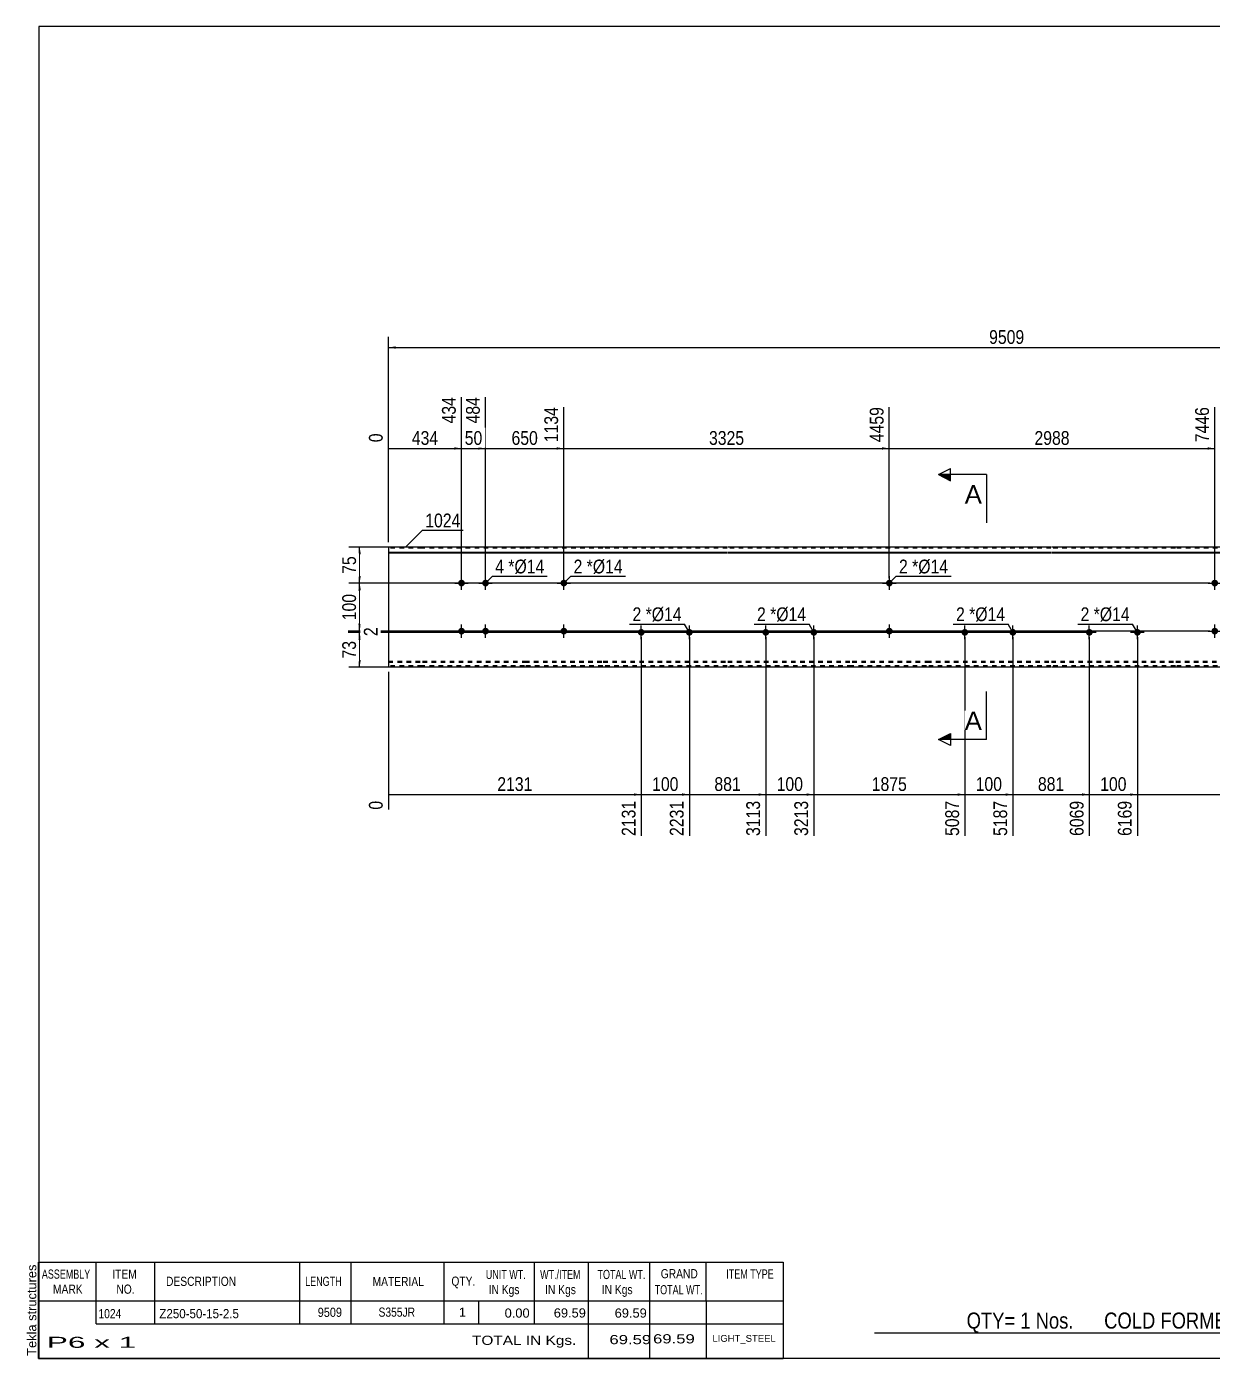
# Model space of a CAD drawing. Header units: millimetres. Extents: x -75 to 327, y -156 to 121.
# Drawn here: x -75.3 to 171.4, y -156.3 to 120.8 of the extents above; entities that cross this region are included whole.
import ezdxf

# ---------------------------------------------------------------- set-up
doc = ezdxf.new("R2010")
doc.units = ezdxf.units.MM
doc.linetypes.add('DXK_LINE_DOT1', pattern=[1.8814, 0.9407, -0.9407])
doc.styles.add('Arial', font='ARIAL.TTF', dxfattribs={"height": 0.2})
doc.styles.add('Arial Narrow', font='ARIALN.TTF', dxfattribs={"height": 0.2})

# ---------------------------------------------------------------- blocks, each defined once
blk = doc.blocks.new('Unknown-629081937-1798')
at = {"color": 5, "linetype": 'Continuous'}
for p, q in [((327.25, 120.75), (-72.75, 120.75)), ((-72.75, 120.75), (-72.75, -156.25)), ((327.25, -156.25), (327.25, 120.75)), ((-72.75, -156.25), (327.25, -156.25))]:
    blk.add_line(p, q, dxfattribs=at)
at = {"color": 174, "linetype": 'Continuous', "style": 'Arial'}
blk.add_text('Tekla structures', height=1.9102, rotation=90, dxfattribs=at).set_placement((-73.25, -155.75))
blk = doc.blocks.new('Bolt-629081937-1223 - 1203')
at = {"linetype": 'Continuous'}
for points in [[(104.89, 5, -1), (103.49, 5, -1)], [(104.89, -5, -1), (103.49, -5, -1)]]:
    blk.add_hatch(color=3, dxfattribs=at).paths.add_polyline_path(points)
at = {"color": 3, "linetype": 'Continuous'}
for p, q in [((104.19, 6.4), (104.19, 3.6)), ((102.79, 5), (105.59, 5)), ((102.79, -5), (105.59, -5)), ((104.19, -3.6), (104.19, -6.4))]:
    blk.add_line(p, q, dxfattribs=at)
blk = doc.blocks.new('Part-629081937-1218 - 1203')
at = {"color": 2, "linetype": 'Continuous'}
for p, q in [((0, 12.5), (0, -12.5)), ((7, 12.5), (0, 12.5)), ((0, 11.44), (7, 11.44)), ((0, 11.26), (7, 11.26)), ((28.29, 12.5), (7.1, 12.5)), ((7.1, 11.44), (28.29, 11.44)), ((7.1, 11.26), (28.29, 11.26)), ((44.59, 12.5), (28.39, 12.5)), ((28.39, 11.44), (44.59, 11.44)), ((28.39, 11.26), (44.59, 11.26)), ((70.49, 12.5), (44.69, 12.5)), ((44.69, 11.44), (70.49, 11.44)), ((44.69, 11.26), (70.49, 11.26)), ((96.39, 12.5), (70.59, 12.5)), ((70.59, 11.44), (96.39, 11.44)), ((70.59, 11.26), (96.39, 11.26)), ((111.89, 12.5), (96.49, 12.5)), ((96.49, 11.44), (111.89, 11.44)), ((96.49, 11.26), (111.89, 11.26)), ((137.79, 12.5), (111.99, 12.5)), ((111.99, 11.44), (137.79, 11.44)), ((111.99, 11.26), (137.79, 11.26)), ((163.69, 12.5), (137.89, 12.5)), ((137.89, 11.44), (163.69, 11.44)), ((137.89, 11.26), (163.69, 11.26)), ((179.98, 12.5), (163.79, 12.5)), ((163.79, 11.44), (179.98, 11.44)), ((163.79, 11.26), (179.98, 11.26)), ((196.28, 12.5), (180.08, 12.5)), ((180.08, 11.44), (196.28, 11.44)), ((180.08, 11.26), (196.28, 11.26)), ((228.97, 12.5), (196.38, 12.5)), ((196.38, 11.44), (228.97, 11.44)), ((196.38, 11.26), (228.97, 11.26)), ((245.27, 12.5), (229.07, 12.5)), ((229.07, 11.44), (245.27, 11.44)), ((229.07, 11.26), (245.27, 11.26)), ((257.21, 12.5), (245.37, 12.5)), ((245.37, 11.44), (257.21, 11.44)), ((245.37, 11.26), (257.21, 11.26)), ((257.21, 12.5), (257.21, -12.5)), ((7, -12.5), (0, -12.5)), ((28.29, -12.5), (7.1, -12.5)), ((44.59, -12.5), (28.39, -12.5)), ((70.49, -12.5), (44.69, -12.5)), ((96.39, -12.5), (70.59, -12.5)), ((111.89, -12.5), (96.49, -12.5)), ((137.79, -12.5), (111.99, -12.5)), ((163.69, -12.5), (137.89, -12.5)), ((179.98, -12.5), (163.79, -12.5)), ((196.28, -12.5), (180.08, -12.5)), ((228.97, -12.5), (196.38, -12.5)), ((245.27, -12.5), (229.07, -12.5)), ((257.21, -12.5), (245.37, -12.5))]:
    blk.add_line(p, q, dxfattribs=at)
at = {"color": 7, "linetype": 'DXK_LINE_DOT1'}
for p, q in [((7, 12.25), (0, 12.25)), ((28.29, 12.25), (7.1, 12.25)), ((44.59, 12.25), (28.39, 12.25)), ((70.49, 12.25), (44.69, 12.25)), ((96.39, 12.25), (70.59, 12.25)), ((111.89, 12.25), (96.49, 12.25)), ((137.79, 12.25), (111.99, 12.25)), ((163.69, 12.25), (137.89, 12.25)), ((179.98, 12.25), (163.79, 12.25)), ((196.28, 12.25), (180.08, 12.25)), ((228.97, 12.25), (196.38, 12.25)), ((245.27, 12.25), (229.07, 12.25)), ((257.21, 12.25), (245.37, 12.25)), ((0, -11.26), (7, -11.26)), ((0, -11.44), (7, -11.44)), ((7, -12.25), (0, -12.25)), ((7.1, -11.26), (28.29, -11.26)), ((7.1, -11.44), (28.29, -11.44)), ((28.29, -12.25), (7.1, -12.25)), ((28.39, -11.26), (44.59, -11.26)), ((28.39, -11.44), (44.59, -11.44)), ((44.59, -12.25), (28.39, -12.25)), ((44.69, -11.26), (70.49, -11.26)), ((44.69, -11.44), (70.49, -11.44)), ((70.49, -12.25), (44.69, -12.25)), ((70.59, -11.26), (96.39, -11.26)), ((70.59, -11.44), (96.39, -11.44)), ((96.39, -12.25), (70.59, -12.25)), ((96.49, -11.26), (111.89, -11.26)), ((96.49, -11.44), (111.89, -11.44)), ((111.89, -12.25), (96.49, -12.25)), ((111.99, -11.26), (137.79, -11.26)), ((111.99, -11.44), (137.79, -11.44)), ((137.79, -12.25), (111.99, -12.25)), ((137.89, -11.26), (163.69, -11.26)), ((137.89, -11.44), (163.69, -11.44)), ((163.69, -12.25), (137.89, -12.25)), ((163.79, -11.26), (179.98, -11.26)), ((163.79, -11.44), (179.98, -11.44)), ((179.98, -12.25), (163.79, -12.25)), ((180.08, -11.26), (196.28, -11.26)), ((180.08, -11.44), (196.28, -11.44)), ((196.28, -12.25), (180.08, -12.25)), ((196.38, -11.26), (228.97, -11.26)), ((196.38, -11.44), (228.97, -11.44)), ((228.97, -12.25), (196.38, -12.25)), ((229.07, -11.26), (245.27, -11.26)), ((229.07, -11.44), (245.27, -11.44)), ((245.27, -12.25), (229.07, -12.25)), ((245.37, -11.26), (257.21, -11.26)), ((245.37, -11.44), (257.21, -11.44)), ((257.21, -12.25), (245.37, -12.25))]:
    blk.add_line(p, q, dxfattribs=at)
blk = doc.blocks.new('Bolt-629081937-1222 - 1203')
at = {"linetype": 'Continuous'}
for points in [[(14.5, 5, -1), (15.9, 5, -1)], [(19.5, 5, -1), (20.9, 5, -1)], [(14.5, -5, -1), (15.9, -5, -1)], [(19.5, -5, -1), (20.9, -5, -1)]]:
    blk.add_hatch(color=3, dxfattribs=at).paths.add_polyline_path(points)
at = {"color": 3, "linetype": 'Continuous'}
for p, q in [((15.2, 3.6), (15.2, 6.4)), ((20.2, 3.6), (20.2, 6.4)), ((13.8, 5), (16.6, 5)), ((18.8, 5), (21.6, 5)), ((13.8, -5), (16.6, -5)), ((15.2, -6.4), (15.2, -3.6)), ((18.8, -5), (21.6, -5)), ((20.2, -6.4), (20.2, -3.6))]:
    blk.add_line(p, q, dxfattribs=at)
blk = doc.blocks.new('Bolt-629081937-1224 - 1203')
at = {"linetype": 'Continuous'}
for points in [[(35.79, 5, -1), (37.19, 5, -1)], [(35.79, -5, -1), (37.19, -5, -1)]]:
    blk.add_hatch(color=3, dxfattribs=at).paths.add_polyline_path(points)
at = {"color": 3, "linetype": 'Continuous'}
for p, q in [((36.49, 3.6), (36.49, 6.4)), ((35.09, 5), (37.89, 5)), ((35.09, -5), (37.89, -5)), ((36.49, -6.4), (36.49, -3.6))]:
    blk.add_line(p, q, dxfattribs=at)
blk = doc.blocks.new('Bolt-629081937-1225 - 1203')
at = {"linetype": 'Continuous'}
for points in [[(171.18, 5, -1), (172.58, 5, -1)], [(252.76, 5, -1), (254.16, 5, -1)]]:
    blk.add_hatch(color=3, dxfattribs=at).paths.add_polyline_path(points)
at = {"color": 3, "linetype": 'Continuous'}
for p, q in [((171.88, 3.6), (171.88, 6.4)), ((253.46, 3.6), (253.46, 6.4)), ((170.48, 5), (173.28, 5)), ((252.06, 5), (254.86, 5))]:
    blk.add_line(p, q, dxfattribs=at)
blk = doc.blocks.new('Bolt-629081937-1226 - 1203')
at = {"linetype": 'Continuous'}
for points in [[(171.18, -5, -1), (172.58, -5, -1)], [(252.76, -5, -1), (254.16, -5, -1)]]:
    blk.add_hatch(color=3, dxfattribs=at).paths.add_polyline_path(points)
at = {"color": 3, "linetype": 'Continuous'}
for p, q in [((170.48, -5), (173.28, -5)), ((171.88, -6.4), (171.88, -3.6)), ((252.06, -5), (254.86, -5)), ((253.46, -6.4), (253.46, -3.6))]:
    blk.add_line(p, q, dxfattribs=at)
blk = doc.blocks.new('Bolt-629081937-1227 - 1203')
at = {"linetype": 'Continuous'}
for points in [[(145.79, -5.95, -1), (145.79, -4.55, -1)], [(155.79, -5.95, -1), (155.79, -4.55, -1)]]:
    blk.add_hatch(color=3, dxfattribs=at).paths.add_polyline_path(points)
at = {"color": 3, "linetype": 'Continuous'}
for p, q in [((147.19, -5.25), (144.39, -5.25)), ((145.79, -6.65), (145.79, -3.85)), ((157.19, -5.25), (154.39, -5.25)), ((155.79, -6.65), (155.79, -3.85))]:
    blk.add_line(p, q, dxfattribs=at)
blk = doc.blocks.new('Bolt-629081937-1228 - 1203')
at = {"linetype": 'Continuous'}
for points in [[(119.89, -5.95, -1), (119.89, -4.55, -1)], [(129.89, -5.95, -1), (129.89, -4.55, -1)]]:
    blk.add_hatch(color=3, dxfattribs=at).paths.add_polyline_path(points)
at = {"color": 3, "linetype": 'Continuous'}
for p, q in [((121.29, -5.25), (118.49, -5.25)), ((119.89, -6.65), (119.89, -3.85)), ((131.29, -5.25), (128.49, -5.25)), ((129.89, -6.65), (129.89, -3.85))]:
    blk.add_line(p, q, dxfattribs=at)
blk = doc.blocks.new('Bolt-629081937-1229 - 1203')
at = {"linetype": 'Continuous'}
for points in [[(78.49, -5.95, -1), (78.49, -4.55, -1)], [(88.49, -5.95, -1), (88.49, -4.55, -1)]]:
    blk.add_hatch(color=3, dxfattribs=at).paths.add_polyline_path(points)
at = {"color": 3, "linetype": 'Continuous'}
for p, q in [((79.89, -5.25), (77.09, -5.25)), ((78.49, -6.65), (78.49, -3.85)), ((89.89, -5.25), (87.09, -5.25)), ((88.49, -6.65), (88.49, -3.85))]:
    blk.add_line(p, q, dxfattribs=at)
blk = doc.blocks.new('Bolt-629081937-1230 - 1203')
at = {"linetype": 'Continuous'}
for points in [[(52.59, -5.95, -1), (52.59, -4.55, -1)], [(62.59, -5.95, -1), (62.59, -4.55, -1)]]:
    blk.add_hatch(color=3, dxfattribs=at).paths.add_polyline_path(points)
at = {"color": 3, "linetype": 'Continuous'}
for p, q in [((53.99, -5.25), (51.19, -5.25)), ((52.59, -6.65), (52.59, -3.85)), ((63.99, -5.25), (61.19, -5.25)), ((62.59, -6.65), (62.59, -3.85))]:
    blk.add_line(p, q, dxfattribs=at)
blk = doc.blocks.new('StraightDimension-629081937-1328 - 1203')
at = {"linetype": 'Continuous'}
blk.add_hatch(color=7, dxfattribs=at).paths.add_polyline_path([(76.99, -38.75), (78.49, -39), (76.99, -39.25)])
at = {"color": 7, "linetype": 'Continuous'}
for p, q in [((62.59, -6.25), (62.59, -47.61)), ((78.49, -6.25), (78.49, -47.61)), ((62.59, -39), (78.49, -39))]:
    blk.add_line(p, q, dxfattribs=at)
at = {"color": 0}
blk.add_wipeout([(73.88, -38.85), (73.88, -34.65), (67.2, -34.65), (67.2, -38.85)], dxfattribs=at)
at = {"color": 3, "style": 'Arial Narrow'}
blk.add_text('881', height=2.863, dxfattribs=at).set_placement((67.8, -38.25))
at = {"color": 0, "linetype": 'Continuous'}
blk.add_wipeout([(77.89, -39.7), (73.69, -39.7), (73.69, -48.21), (77.89, -48.21)], dxfattribs=at)
at = {"color": 3, "linetype": 'Continuous', "style": 'Arial Narrow'}
blk.add_text('3113', height=2.863, rotation=90.0002, dxfattribs=at).set_placement((77.29, -47.61))
blk = doc.blocks.new('StraightDimension-629081937-1279 - 1203')
at = {"linetype": 'Continuous'}
blk.add_hatch(color=7, dxfattribs=at).paths.add_polyline_path([(13.7, 33.25), (15.2, 33), (13.7, 32.75)])
at = {"color": 7, "linetype": 'Continuous'}
for p, q in [((15.2, 6), (15.2, 43.68)), ((0, 13.5), (0, 36.13)), ((0, 33), (15.2, 33))]:
    blk.add_line(p, q, dxfattribs=at)
at = {"color": 0, "linetype": 'Continuous'}
blk.add_wipeout([(-0.6, 36.73), (-4.8, 36.73), (-4.8, 33.7), (-0.6, 33.7)], dxfattribs=at)
at = {"color": 0}
blk.add_wipeout([(10.94, 33.15), (10.94, 37.35), (4.26, 37.35), (4.26, 33.15)], dxfattribs=at)
at = {"color": 3, "linetype": 'Continuous', "style": 'Arial Narrow'}
blk.add_text('0', height=2.86, rotation=90.0002, dxfattribs=at).set_placement((-1.2, 34.3))
at = {"color": 0, "linetype": 'Continuous'}
blk.add_wipeout([(14.6, 44.28), (10.4, 44.28), (10.4, 37.6), (14.6, 37.6)], dxfattribs=at)
at = {"color": 3, "linetype": 'Continuous', "style": 'Arial Narrow'}
blk.add_text('434', height=2.863, rotation=90.0002, dxfattribs=at).set_placement((14, 38.2))
at = {"color": 3, "style": 'Arial Narrow'}
blk.add_text('434', height=2.863, dxfattribs=at).set_placement((4.86, 33.75))
blk = doc.blocks.new('StraightDimension-629081937-1361 - 1203')
at = {"linetype": 'Continuous'}
for points in [[(-6.25, -6.75), (-6, -5.25), (-5.75, -6.75)], [(-5.75, -11), (-6, -12.5), (-6.25, -11)]]:
    blk.add_hatch(color=7, dxfattribs=at).paths.add_polyline_path(points)
at = {"color": 7, "linetype": 'Continuous'}
for p, q in [((144.79, -5.25), (-8.25, -5.25)), ((-6, -12.5), (-6, -5.25)), ((14.2, -12.5), (-8.25, -12.5))]:
    blk.add_line(p, q, dxfattribs=at)
at = {"color": 0}
blk.add_wipeout([(-6.15, -6.45), (-10.35, -6.45), (-10.35, -11.3), (-6.15, -11.3)], dxfattribs=at)
at = {"color": 3, "style": 'Arial Narrow'}
blk.add_text('73', height=2.863, rotation=90.0002, dxfattribs=at).set_placement((-6.75, -10.7))
blk = doc.blocks.new('StraightDimension-629081937-1358 - 1203')
at = {"linetype": 'Continuous'}
for points in [[(-6.25, 11), (-6, 12.5), (-5.75, 11)], [(-5.75, 6.5), (-6, 5), (-6.25, 6.5)]]:
    blk.add_hatch(color=7, dxfattribs=at).paths.add_polyline_path(points)
at = {"color": 7, "linetype": 'Continuous'}
for p, q in [((14.2, 12.5), (-8.25, 12.5)), ((-6, 5), (-6, 12.5)), ((170.88, 5), (-8.25, 5))]:
    blk.add_line(p, q, dxfattribs=at)
at = {"color": 0}
blk.add_wipeout([(-6.15, 11.18), (-10.35, 11.18), (-10.35, 6.32), (-6.15, 6.32)], dxfattribs=at)
at = {"color": 3, "style": 'Arial Narrow'}
blk.add_text('75', height=2.863, rotation=90.0002, dxfattribs=at).set_placement((-6.75, 6.92))
blk = doc.blocks.new('StraightDimension-629081937-1326 - 1203')
at = {"linetype": 'Continuous'}
blk.add_hatch(color=7, dxfattribs=at).paths.add_polyline_path([(118.39, -38.75), (119.89, -39), (118.39, -39.25)])
at = {"color": 7, "linetype": 'Continuous'}
for p, q in [((88.49, -6.25), (88.49, -47.61)), ((119.89, -6.25), (119.89, -47.61)), ((88.49, -39), (119.89, -39))]:
    blk.add_line(p, q, dxfattribs=at)
at = {"color": 0}
blk.add_wipeout([(108.44, -38.85), (108.44, -34.65), (99.93, -34.65), (99.93, -38.85)], dxfattribs=at)
at = {"color": 0, "linetype": 'Continuous'}
blk.add_wipeout([(119.29, -39.7), (115.09, -39.7), (115.09, -48.21), (119.29, -48.21)], dxfattribs=at)
at = {"color": 3, "style": 'Arial Narrow'}
blk.add_text('1875', height=2.863, dxfattribs=at).set_placement((100.53, -38.25))
at = {"color": 3, "linetype": 'Continuous', "style": 'Arial Narrow'}
blk.add_text('5087', height=2.863, rotation=90.0002, dxfattribs=at).set_placement((118.69, -47.61))
blk = doc.blocks.new('StraightDimension-629081937-1394 - 1203')
at = {"linetype": 'Continuous'}
for points in [[(1.5, 53.75), (0, 54), (1.5, 54.25)], [(255.71, 54.25), (257.21, 54), (255.71, 53.75)]]:
    blk.add_hatch(color=7, dxfattribs=at).paths.add_polyline_path(points)
at = {"color": 7, "linetype": 'Continuous'}
for p, q in [((0, 13.5), (0, 56.25)), ((257.21, 13.5), (257.21, 56.25)), ((0, 54), (257.21, 54))]:
    blk.add_line(p, q, dxfattribs=at)
at = {"color": 0}
blk.add_wipeout([(132.86, 54.15), (132.86, 58.35), (124.35, 58.35), (124.35, 54.15)], dxfattribs=at)
at = {"color": 3, "style": 'Arial Narrow'}
blk.add_text('9509', height=2.863, dxfattribs=at).set_placement((124.95, 54.75))
blk = doc.blocks.new('StraightDimension-629081937-1330 - 1203')
at = {"linetype": 'Continuous'}
blk.add_hatch(color=7, dxfattribs=at).paths.add_polyline_path([(51.09, -38.75), (52.59, -39), (51.09, -39.25)])
at = {"color": 7, "linetype": 'Continuous'}
for p, q in [((52.59, -6.25), (52.59, -47.61)), ((0, -13.5), (0, -42.13)), ((0, -39), (52.59, -39))]:
    blk.add_line(p, q, dxfattribs=at)
at = {"color": 0}
blk.add_wipeout([(30.55, -38.85), (30.55, -34.65), (22.04, -34.65), (22.04, -38.85)], dxfattribs=at)
at = {"color": 0, "linetype": 'Continuous'}
for points in [[(-0.6, -39.7), (-4.8, -39.7), (-4.8, -42.73), (-0.6, -42.73)], [(51.99, -39.7), (47.79, -39.7), (47.79, -48.21), (51.99, -48.21)]]:
    blk.add_wipeout(points, dxfattribs=at)
at = {"color": 3, "style": 'Arial Narrow'}
blk.add_text('2131', height=2.863, dxfattribs=at).set_placement((22.64, -38.25))
at = {"color": 3, "linetype": 'Continuous', "style": 'Arial Narrow'}
for s, height, p in [('0', 2.86, (-1.2, -42.13)), ('2131', 2.863, (51.39, -47.61))]:
    blk.add_text(s, height=height, rotation=90.0002, dxfattribs=at).set_placement(p)
blk = doc.blocks.new('StraightDimension-629081937-1275 - 1203')
at = {"linetype": 'Continuous'}
blk.add_hatch(color=7, dxfattribs=at).paths.add_polyline_path([(170.38, 33.25), (171.88, 33), (170.38, 32.75)])
at = {"color": 7, "linetype": 'Continuous'}
for p, q in [((104.19, 6), (104.19, 41.61)), ((171.88, 6), (171.88, 41.61)), ((104.19, 33), (171.88, 33))]:
    blk.add_line(p, q, dxfattribs=at)
at = {"color": 0, "linetype": 'Continuous'}
blk.add_wipeout([(171.28, 42.21), (167.08, 42.21), (167.08, 33.7), (171.28, 33.7)], dxfattribs=at)
at = {"color": 0}
blk.add_wipeout([(142.29, 33.15), (142.29, 37.35), (133.78, 37.35), (133.78, 33.15)], dxfattribs=at)
at = {"color": 3, "linetype": 'Continuous', "style": 'Arial Narrow'}
blk.add_text('7446', height=2.863, rotation=90.0002, dxfattribs=at).set_placement((170.68, 34.3))
at = {"color": 3, "style": 'Arial Narrow'}
blk.add_text('2988', height=2.863, dxfattribs=at).set_placement((134.38, 33.75))
blk = doc.blocks.new('StraightDimension-629081937-1276 - 1203')
at = {"linetype": 'Continuous'}
blk.add_hatch(color=7, dxfattribs=at).paths.add_polyline_path([(102.69, 33.25), (104.19, 33), (102.69, 32.75)])
at = {"color": 7, "linetype": 'Continuous'}
for p, q in [((36.49, 6), (36.49, 41.61)), ((104.19, 6), (104.19, 41.61)), ((36.49, 33), (104.19, 33))]:
    blk.add_line(p, q, dxfattribs=at)
at = {"color": 0, "linetype": 'Continuous'}
blk.add_wipeout([(103.59, 42.21), (99.39, 42.21), (99.39, 33.7), (103.59, 33.7)], dxfattribs=at)
at = {"color": 0}
blk.add_wipeout([(74.6, 33.15), (74.6, 37.35), (66.08, 37.35), (66.08, 33.15)], dxfattribs=at)
at = {"color": 3, "linetype": 'Continuous', "style": 'Arial Narrow'}
blk.add_text('4459', height=2.863, rotation=90.0002, dxfattribs=at).set_placement((102.99, 34.3))
at = {"color": 3, "style": 'Arial Narrow'}
blk.add_text('3325', height=2.863, dxfattribs=at).set_placement((66.68, 33.75))
blk = doc.blocks.new('StraightDimension-629081937-1277 - 1203')
at = {"linetype": 'Continuous'}
blk.add_hatch(color=7, dxfattribs=at).paths.add_polyline_path([(34.99, 33.25), (36.49, 33), (34.99, 32.75)])
at = {"color": 7, "linetype": 'Continuous'}
for p, q in [((20.2, 6), (20.2, 43.68)), ((36.49, 6), (36.49, 41.61)), ((20.2, 33), (36.49, 33))]:
    blk.add_line(p, q, dxfattribs=at)
at = {"color": 0}
blk.add_wipeout([(31.69, 33.15), (31.69, 37.35), (25, 37.35), (25, 33.15)], dxfattribs=at)
at = {"color": 0, "linetype": 'Continuous'}
blk.add_wipeout([(35.89, 42.21), (31.69, 42.21), (31.69, 33.7), (35.89, 33.7)], dxfattribs=at)
at = {"color": 3, "linetype": 'Continuous', "style": 'Arial Narrow'}
blk.add_text('1134', height=2.863, rotation=90.0002, dxfattribs=at).set_placement((35.29, 34.3))
at = {"color": 3, "style": 'Arial Narrow'}
blk.add_text('650', height=2.863, dxfattribs=at).set_placement((25.6, 33.75))
blk = doc.blocks.new('StraightDimension-629081937-1278 - 1203')
at = {"linetype": 'Continuous'}
blk.add_hatch(color=7, dxfattribs=at).paths.add_polyline_path([(18.7, 33.25), (20.2, 33), (18.7, 32.75)])
at = {"color": 7, "linetype": 'Continuous'}
for p, q in [((15.2, 6), (15.2, 43.68)), ((20.2, 6), (20.2, 43.68)), ((15.2, 33), (20.2, 33))]:
    blk.add_line(p, q, dxfattribs=at)
at = {"color": 0}
blk.add_wipeout([(20.13, 33.15), (20.13, 37.35), (15.27, 37.35), (15.27, 33.15)], dxfattribs=at)
at = {"color": 0, "linetype": 'Continuous'}
blk.add_wipeout([(19.6, 44.28), (15.4, 44.28), (15.4, 37.6), (19.6, 37.6)], dxfattribs=at)
at = {"color": 3, "linetype": 'Continuous', "style": 'Arial Narrow'}
blk.add_text('484', height=2.863, rotation=90.0002, dxfattribs=at).set_placement((19, 38.2))
at = {"color": 3, "style": 'Arial Narrow'}
blk.add_text('50', height=2.863, dxfattribs=at).set_placement((15.87, 33.75))
blk = doc.blocks.new('StraightDimension-629081937-1322 - 1203')
at = {"linetype": 'Continuous'}
blk.add_hatch(color=7, dxfattribs=at).paths.add_polyline_path([(255.71, -38.75), (257.21, -39), (255.71, -39.25)])
at = {"color": 7, "linetype": 'Continuous'}
for p, q in [((155.79, -6.25), (155.79, -47.61)), ((257.21, -13.5), (257.21, -47.61)), ((155.79, -39), (257.21, -39))]:
    blk.add_line(p, q, dxfattribs=at)
at = {"color": 0}
blk.add_wipeout([(210.76, -38.85), (210.76, -34.65), (202.24, -34.65), (202.24, -38.85)], dxfattribs=at)
at = {"color": 0, "linetype": 'Continuous'}
blk.add_wipeout([(256.61, -39.7), (252.41, -39.7), (252.41, -48.21), (256.61, -48.21)], dxfattribs=at)
at = {"color": 3, "style": 'Arial Narrow'}
blk.add_text('3340', height=2.863, dxfattribs=at).set_placement((202.84, -38.25))
at = {"color": 3, "linetype": 'Continuous', "style": 'Arial Narrow'}
blk.add_text('9509', height=2.863, rotation=90.0002, dxfattribs=at).set_placement((256.01, -47.61))
blk = doc.blocks.new('StraightDimension-629081937-1323 - 1203')
at = {"linetype": 'Continuous'}
blk.add_hatch(color=7, dxfattribs=at).paths.add_polyline_path([(154.29, -38.75), (155.79, -39), (154.29, -39.25)])
at = {"color": 7, "linetype": 'Continuous'}
for p, q in [((145.79, -6.25), (145.79, -47.61)), ((155.79, -6.25), (155.79, -47.61)), ((145.79, -39), (155.79, -39))]:
    blk.add_line(p, q, dxfattribs=at)
at = {"color": 0}
blk.add_wipeout([(154.13, -38.85), (154.13, -34.65), (147.45, -34.65), (147.45, -38.85)], dxfattribs=at)
at = {"color": 3, "style": 'Arial Narrow'}
blk.add_text('100', height=2.863, dxfattribs=at).set_placement((148.05, -38.25))
at = {"color": 0, "linetype": 'Continuous'}
blk.add_wipeout([(155.19, -39.7), (150.99, -39.7), (150.99, -48.21), (155.19, -48.21)], dxfattribs=at)
at = {"color": 3, "linetype": 'Continuous', "style": 'Arial Narrow'}
blk.add_text('6169', height=2.863, rotation=90.0002, dxfattribs=at).set_placement((154.59, -47.61))
blk = doc.blocks.new('StraightDimension-629081937-1324 - 1203')
at = {"linetype": 'Continuous'}
blk.add_hatch(color=7, dxfattribs=at).paths.add_polyline_path([(144.29, -38.75), (145.79, -39), (144.29, -39.25)])
at = {"color": 7, "linetype": 'Continuous'}
for p, q in [((129.89, -6.25), (129.89, -47.61)), ((145.79, -6.25), (145.79, -47.61)), ((129.89, -39), (145.79, -39))]:
    blk.add_line(p, q, dxfattribs=at)
at = {"color": 0}
blk.add_wipeout([(141.18, -38.85), (141.18, -34.65), (134.5, -34.65), (134.5, -38.85)], dxfattribs=at)
at = {"color": 3, "style": 'Arial Narrow'}
blk.add_text('881', height=2.863, dxfattribs=at).set_placement((135.1, -38.25))
at = {"color": 0, "linetype": 'Continuous'}
blk.add_wipeout([(145.19, -39.7), (140.99, -39.7), (140.99, -48.21), (145.19, -48.21)], dxfattribs=at)
at = {"color": 3, "linetype": 'Continuous', "style": 'Arial Narrow'}
blk.add_text('6069', height=2.863, rotation=90.0002, dxfattribs=at).set_placement((144.59, -47.61))
blk = doc.blocks.new('StraightDimension-629081937-1325 - 1203')
at = {"linetype": 'Continuous'}
blk.add_hatch(color=7, dxfattribs=at).paths.add_polyline_path([(128.39, -38.75), (129.89, -39), (128.39, -39.25)])
at = {"color": 7, "linetype": 'Continuous'}
for p, q in [((119.89, -6.25), (119.89, -47.61)), ((129.89, -6.25), (129.89, -47.61)), ((119.89, -39), (129.89, -39))]:
    blk.add_line(p, q, dxfattribs=at)
at = {"color": 0}
blk.add_wipeout([(128.23, -38.85), (128.23, -34.65), (121.55, -34.65), (121.55, -38.85)], dxfattribs=at)
at = {"color": 3, "style": 'Arial Narrow'}
blk.add_text('100', height=2.863, dxfattribs=at).set_placement((122.15, -38.25))
at = {"color": 0, "linetype": 'Continuous'}
blk.add_wipeout([(129.29, -39.7), (125.09, -39.7), (125.09, -48.21), (129.29, -48.21)], dxfattribs=at)
at = {"color": 3, "linetype": 'Continuous', "style": 'Arial Narrow'}
blk.add_text('5187', height=2.863, rotation=90.0002, dxfattribs=at).set_placement((128.69, -47.61))
blk = doc.blocks.new('StraightDimension-629081937-1327 - 1203')
at = {"linetype": 'Continuous'}
blk.add_hatch(color=7, dxfattribs=at).paths.add_polyline_path([(86.99, -38.75), (88.49, -39), (86.99, -39.25)])
at = {"color": 7, "linetype": 'Continuous'}
for p, q in [((78.49, -6.25), (78.49, -47.61)), ((88.49, -6.25), (88.49, -47.61)), ((78.49, -39), (88.49, -39))]:
    blk.add_line(p, q, dxfattribs=at)
at = {"color": 0}
blk.add_wipeout([(86.83, -38.85), (86.83, -34.65), (80.15, -34.65), (80.15, -38.85)], dxfattribs=at)
at = {"color": 3, "style": 'Arial Narrow'}
blk.add_text('100', height=2.863, dxfattribs=at).set_placement((80.75, -38.25))
at = {"color": 0, "linetype": 'Continuous'}
blk.add_wipeout([(87.89, -39.7), (83.69, -39.7), (83.69, -48.21), (87.89, -48.21)], dxfattribs=at)
at = {"color": 3, "linetype": 'Continuous', "style": 'Arial Narrow'}
blk.add_text('3213', height=2.863, rotation=90.0002, dxfattribs=at).set_placement((87.29, -47.61))
blk = doc.blocks.new('StraightDimension-629081937-1329 - 1203')
at = {"linetype": 'Continuous'}
blk.add_hatch(color=7, dxfattribs=at).paths.add_polyline_path([(61.09, -38.75), (62.59, -39), (61.09, -39.25)])
at = {"color": 7, "linetype": 'Continuous'}
for p, q in [((52.59, -6.25), (52.59, -47.61)), ((62.59, -6.25), (62.59, -47.61)), ((52.59, -39), (62.59, -39))]:
    blk.add_line(p, q, dxfattribs=at)
at = {"color": 0}
blk.add_wipeout([(60.93, -38.85), (60.93, -34.65), (54.25, -34.65), (54.25, -38.85)], dxfattribs=at)
at = {"color": 3, "style": 'Arial Narrow'}
blk.add_text('100', height=2.863, dxfattribs=at).set_placement((54.85, -38.25))
at = {"color": 0, "linetype": 'Continuous'}
blk.add_wipeout([(61.99, -39.7), (57.79, -39.7), (57.79, -48.21), (61.99, -48.21)], dxfattribs=at)
at = {"color": 3, "linetype": 'Continuous', "style": 'Arial Narrow'}
blk.add_text('2231', height=2.863, rotation=90.0002, dxfattribs=at).set_placement((61.39, -47.61))
blk = doc.blocks.new('StraightDimension-629081937-1359 - 1203')
at = {"linetype": 'Continuous'}
for points in [[(-6.25, 3.5), (-6, 5), (-5.75, 3.5)], [(-5.75, -3.5), (-6, -5), (-6.25, -3.5)]]:
    blk.add_hatch(color=7, dxfattribs=at).paths.add_polyline_path(points)
at = {"color": 7, "linetype": 'Continuous'}
for p, q in [((170.88, 5), (-8.25, 5)), ((-6, -5), (-6, 5)), ((170.88, -5), (-8.25, -5))]:
    blk.add_line(p, q, dxfattribs=at)
at = {"color": 0}
blk.add_wipeout([(-6.15, 3.34), (-10.35, 3.34), (-10.35, -3.34), (-6.15, -3.34)], dxfattribs=at)
at = {"color": 3, "style": 'Arial Narrow'}
blk.add_text('100', height=2.863, rotation=90.0002, dxfattribs=at).set_placement((-6.75, -2.74))
blk = doc.blocks.new('StraightDimension-629081937-1360 - 1203')
at = {"linetype": 'Continuous'}
for points in [[(-5.75, -3.5), (-6, -5), (-6.25, -3.5)], [(-6.25, -6.75), (-6, -5.25), (-5.75, -6.75)]]:
    blk.add_hatch(color=7, dxfattribs=at).paths.add_polyline_path(points)
at = {"color": 7, "linetype": 'Continuous'}
for p, q in [((170.88, -5), (-8.4, -5)), ((144.79, -5.25), (-8.4, -5.25)), ((-6, -5.25), (-6, -5))]:
    blk.add_line(p, q, dxfattribs=at)
at = {"color": 0}
blk.add_wipeout([(-1.65, -3.61), (-5.85, -3.61), (-5.85, -6.64), (-1.65, -6.64)], dxfattribs=at)
at = {"color": 3, "style": 'Arial Narrow'}
blk.add_text('2', height=2.86, rotation=90.0002, dxfattribs=at).set_placement((-2.25, -6.04))
blk = doc.blocks.new('CBS_BOM-629081937-1859')
at = {"color": 7, "linetype": 'Continuous'}
for p, q in [((-72.78, -144.28), (-72.78, -136.28)), ((-72.78, -136.28), (82.14, -136.28)), ((-60.78, -144.28), (-60.78, -136.28)), ((-48.59, -144.28), (-48.59, -136.28)), ((-18.43, -144.28), (-18.43, -136.28)), ((-7.75, -144.28), (-7.75, -136.28)), ((11.57, -144.28), (11.57, -136.28)), ((30.37, -144.28), (30.37, -136.28)), ((41.58, -144.28), (41.58, -136.28)), ((54.37, -144.28), (54.37, -136.28)), ((66.12, -144.28), (66.12, -136.28)), ((82.14, -136.29), (82.14, -144.27)), ((-72.78, -144.28), (82.14, -144.28)), ((-72.78, -149.08), (-72.78, -144.28)), ((-60.78, -149.08), (-60.78, -144.28)), ((-48.59, -149.08), (-48.59, -144.28)), ((-18.43, -149.08), (-18.43, -144.28)), ((-7.75, -149.08), (-7.75, -144.28)), ((11.57, -149.08), (11.57, -144.28)), ((18.83, -149.08), (18.83, -144.28)), ((30.37, -149.08), (30.37, -144.28)), ((41.58, -149.08), (41.58, -144.28)), ((54.37, -149.08), (54.37, -144.28)), ((66.14, -149.08), (66.14, -144.28)), ((82.14, -144.28), (82.14, -149.08)), ((-72.78, -156.28), (-72.78, -149.1)), ((-60.78, -149.08), (82.14, -149.08)), ((41.58, -156.28), (41.58, -149.1)), ((54.37, -156.28), (54.37, -149.1)), ((66.18, -156.28), (66.18, -149.1)), ((82.14, -149.08), (82.14, -156.28)), ((-72.78, -156.28), (82.14, -156.28))]:
    blk.add_line(p, q, dxfattribs=at)
at = {"color": 3, "linetype": 'Continuous', "style": 'Arial'}
for s, height, width, p in [('ASSEMBLY', 1.91, 0.7, (-72.1, -139.71)), ('ITEM', 1.91, 0.8, (-57.45, -139.71)), ('UNIT WT.', 1.91, 0.7, (20.26, -139.78)), ('WT./ITEM', 1.91, 0.7, (31.55, -139.78)), ('TOTAL WT.', 1.91, 0.7, (43.49, -139.78)), ('GRAND', 1.91, 0.8, (56.64, -139.62)), ('ITEM TYPE', 1.91, 0.7, (70.28, -139.7)), ('MARK', 1.91, 0.8, (-69.78, -142.84)), ('NO.', 1.91, 0.8, (-56.6, -142.84)), ('DESCRIPTION', 1.9102, 0.8, (-46.27, -141.21)), ('LENGTH', 1.91, 0.7, (-17.32, -141.21)), ('MATERIAL', 1.91, 0.8, (-3.3, -141.26)), ('QTY.', 1.91, 0.8, (13.09, -141.18)), ('IN Kgs', 1.91, 0.8, (20.84, -142.92)), ('IN Kgs', 1.91, 0.8, (32.59, -142.92)), ('IN Kgs', 1.91, 0.8, (44.38, -142.92)), ('TOTAL WT.', 1.91, 0.7, (55.38, -142.96))]:
    blk.add_text(s, height=height, dxfattribs=dict(at, width=width)).set_placement(p)
at = {"color": 7, "linetype": 'Continuous', "style": 'Arial'}
for s, height, width, p in [('1024', 1.91, 0.8, (-60.32, -147.93)), ('Z250-50-15-2.5', 1.9102, 0.9, (-47.65, -147.93)), ('9509', 1.91, 0.85, (-14.71, -147.65)), ('S355JR', 1.91, 0.8, (-2.06, -147.62))]:
    blk.add_text(s, height=height, dxfattribs=dict(at, width=width)).set_placement(p)
for s, p in [('1', (14.66, -147.62)), ('0.00', (24.17, -147.81)), ('69.59', (34.39, -147.78)), ('69.59', (47.06, -147.81))]:
    blk.add_text(s, height=1.91, dxfattribs=at).set_placement(p)
at = {"color": 6, "linetype": 'Continuous', "style": 'Arial'}
for s, height, width, p in [('P6 x 1', 2.292, 2.05, (-71.06, -154.09)), ('TOTAL IN Kgs.', 1.9102, 1.2, (17.38, -153.48)), ('69.59', 1.91, 1.3, (45.97, -153.33)), ('69.59', 1.91, 1.3, (55.04, -153.17))]:
    blk.add_text(s, height=height, dxfattribs=dict(at, width=width)).set_placement(p)
blk.add_text('LIGHT_STEEL', height=1.4135, dxfattribs=at).set_placement((67.39, -152.83))
blk = doc.blocks.new('CBS_CALLOFF-629081937-1860')
at = {"color": 7, "linetype": 'Continuous'}
blk.add_line((101.13, -150.98), (217.36, -151), dxfattribs=at)
at = {"color": 3, "linetype": 'Continuous', "style": 'Arial Narrow'}
blk.add_text('QTY= 1 Nos.      COLD FORMED     MKD : P6', height=3.3405, dxfattribs=at).set_placement((120.27, -150.09))
blk = doc.blocks.new('Mark-629081937-1417 - 1203')
at = {"color": 0}
blk.add_wipeout([(108.03, 7.01), (108.03, 10.01), (106.2, 10.01), (106.2, 7.01)], dxfattribs=at)
blk.add_wipeout([(108.03, 7.01), (108.03, 10.01), (106.2, 10.01), (106.2, 7.01)], dxfattribs=at)
at = {"color": 7, "linetype": 'Continuous'}
blk.add_line((104.19, 5), (105.6, 6.41), dxfattribs=at)
at = {"color": 0}
blk.add_wipeout([(110.21, 7.01), (110.21, 10.01), (108.93, 10.01), (108.93, 7.01)], dxfattribs=at)
blk.add_wipeout([(110.21, 7.01), (110.21, 10.01), (108.93, 10.01), (108.93, 7.01)], dxfattribs=at)
at = {"color": 3, "style": 'Arial Narrow'}
blk.add_text('2', height=2.86, dxfattribs=at).set_placement((106.2, 7.01))
at = {"color": 0}
blk.add_wipeout([(116.42, 7.01), (116.42, 10.01), (110.21, 10.01), (110.21, 7.01)], dxfattribs=at)
blk.add_wipeout([(116.42, 7.01), (116.42, 10.01), (110.21, 10.01), (110.21, 7.01)], dxfattribs=at)
at = {"color": 7, "linetype": 'Continuous'}
blk.add_line((105.6, 6.41), (117.02, 6.41), dxfattribs=at)
at = {"color": 3, "style": 'Arial Narrow'}
for s, height, p in [('*', 2.86, (108.93, 7.01)), ('Ø14', 2.863, (110.21, 7.01))]:
    blk.add_text(s, height=height, dxfattribs=at).set_placement(p)
blk = doc.blocks.new('Mark-629081937-1421 - 1203')
at = {"color": 0}
blk.add_wipeout([(78.5, -2.92), (78.5, 0.08), (76.67, 0.08), (76.67, -2.92)], dxfattribs=at)
blk.add_wipeout([(78.5, -2.92), (78.5, 0.08), (76.67, 0.08), (76.67, -2.92)], dxfattribs=at)
blk.add_wipeout([(80.67, -2.92), (80.67, 0.08), (79.4, 0.08), (79.4, -2.92)], dxfattribs=at)
blk.add_wipeout([(80.67, -2.92), (80.67, 0.08), (79.4, 0.08), (79.4, -2.92)], dxfattribs=at)
at = {"color": 3, "style": 'Arial Narrow'}
blk.add_text('2', height=2.86, dxfattribs=at).set_placement((76.67, -2.92))
at = {"color": 0}
blk.add_wipeout([(86.89, -2.92), (86.89, 0.08), (80.67, 0.08), (80.67, -2.92)], dxfattribs=at)
blk.add_wipeout([(86.89, -2.92), (86.89, 0.08), (80.67, 0.08), (80.67, -2.92)], dxfattribs=at)
at = {"color": 7, "linetype": 'Continuous'}
for p in [(76.07, -3.52), (88.49, -5.25)]:
    blk.add_line(p, (87.49, -3.52), dxfattribs=at)
at = {"color": 3, "style": 'Arial Narrow'}
for s, height, p in [('Ø14', 2.863, (80.67, -2.92)), ('*', 2.86, (79.4, -2.92))]:
    blk.add_text(s, height=height, dxfattribs=at).set_placement(p)
blk = doc.blocks.new('Mark-629081937-1420 - 1203')
at = {"color": 0}
blk.add_wipeout([(119.9, -2.92), (119.9, 0.08), (118.07, 0.08), (118.07, -2.92)], dxfattribs=at)
blk.add_wipeout([(119.9, -2.92), (119.9, 0.08), (118.07, 0.08), (118.07, -2.92)], dxfattribs=at)
blk.add_wipeout([(122.07, -2.92), (122.07, 0.08), (120.8, 0.08), (120.8, -2.92)], dxfattribs=at)
blk.add_wipeout([(122.07, -2.92), (122.07, 0.08), (120.8, 0.08), (120.8, -2.92)], dxfattribs=at)
at = {"color": 3, "style": 'Arial Narrow'}
blk.add_text('2', height=2.86, dxfattribs=at).set_placement((118.07, -2.92))
at = {"color": 0}
blk.add_wipeout([(128.29, -2.92), (128.29, 0.08), (122.07, 0.08), (122.07, -2.92)], dxfattribs=at)
blk.add_wipeout([(128.29, -2.92), (128.29, 0.08), (122.07, 0.08), (122.07, -2.92)], dxfattribs=at)
at = {"color": 7, "linetype": 'Continuous'}
for p in [(117.47, -3.52), (129.89, -5.25)]:
    blk.add_line(p, (128.89, -3.52), dxfattribs=at)
at = {"color": 3, "style": 'Arial Narrow'}
for s, height, p in [('Ø14', 2.863, (122.07, -2.92)), ('*', 2.86, (120.8, -2.92))]:
    blk.add_text(s, height=height, dxfattribs=at).set_placement(p)
blk = doc.blocks.new('Mark-629081937-1419 - 1203')
at = {"color": 0}
blk.add_wipeout([(145.8, -2.92), (145.8, 0.08), (143.97, 0.08), (143.97, -2.92)], dxfattribs=at)
blk.add_wipeout([(145.8, -2.92), (145.8, 0.08), (143.97, 0.08), (143.97, -2.92)], dxfattribs=at)
blk.add_wipeout([(147.97, -2.92), (147.97, 0.08), (146.7, 0.08), (146.7, -2.92)], dxfattribs=at)
blk.add_wipeout([(147.97, -2.92), (147.97, 0.08), (146.7, 0.08), (146.7, -2.92)], dxfattribs=at)
at = {"color": 3, "style": 'Arial Narrow'}
blk.add_text('2', height=2.86, dxfattribs=at).set_placement((143.97, -2.92))
at = {"color": 0}
blk.add_wipeout([(154.19, -2.92), (154.19, 0.08), (147.97, 0.08), (147.97, -2.92)], dxfattribs=at)
blk.add_wipeout([(154.19, -2.92), (154.19, 0.08), (147.97, 0.08), (147.97, -2.92)], dxfattribs=at)
at = {"color": 7, "linetype": 'Continuous'}
for p in [(143.37, -3.52), (155.79, -5.25)]:
    blk.add_line(p, (154.79, -3.52), dxfattribs=at)
at = {"color": 3, "style": 'Arial Narrow'}
for s, height, p in [('Ø14', 2.863, (147.97, -2.92)), ('*', 2.86, (146.7, -2.92))]:
    blk.add_text(s, height=height, dxfattribs=at).set_placement(p)
blk = doc.blocks.new('Mark-629081937-1418 - 1203')
at = {"color": 0}
blk.add_wipeout([(40.33, 7.01), (40.33, 10.01), (38.51, 10.01), (38.51, 7.01)], dxfattribs=at)
blk.add_wipeout([(40.33, 7.01), (40.33, 10.01), (38.51, 10.01), (38.51, 7.01)], dxfattribs=at)
at = {"color": 7, "linetype": 'Continuous'}
blk.add_line((36.49, 5), (37.91, 6.41), dxfattribs=at)
at = {"color": 0}
blk.add_wipeout([(42.51, 7.01), (42.51, 10.01), (41.23, 10.01), (41.23, 7.01)], dxfattribs=at)
blk.add_wipeout([(42.51, 7.01), (42.51, 10.01), (41.23, 10.01), (41.23, 7.01)], dxfattribs=at)
at = {"color": 3, "style": 'Arial Narrow'}
blk.add_text('2', height=2.86, dxfattribs=at).set_placement((38.51, 7.01))
at = {"color": 0}
blk.add_wipeout([(48.72, 7.01), (48.72, 10.01), (42.51, 10.01), (42.51, 7.01)], dxfattribs=at)
blk.add_wipeout([(48.72, 7.01), (48.72, 10.01), (42.51, 10.01), (42.51, 7.01)], dxfattribs=at)
at = {"color": 7, "linetype": 'Continuous'}
blk.add_line((37.91, 6.41), (49.32, 6.41), dxfattribs=at)
at = {"color": 3, "style": 'Arial Narrow'}
for s, height, p in [('*', 2.86, (41.23, 7.01)), ('Ø14', 2.863, (42.51, 7.01))]:
    blk.add_text(s, height=height, dxfattribs=at).set_placement(p)
blk = doc.blocks.new('SectionMark-629081937-1267 - 1203')
at = {"linetype": 'Continuous'}
for points in [[(116.93, 27.55), (116.93, 26.3), (114.43, 27.55)], [(116.93, -26.3), (116.93, -27.55), (114.43, -27.55)]]:
    blk.add_hatch(color=30, dxfattribs=at).paths.add_polyline_path(points)
at = {"color": 30, "linetype": 'Continuous'}
for p, q in [((114.43, 27.55), (116.93, 28.8)), ((116.93, 26.3), (116.93, 28.8)), ((124.43, 27.55), (114.43, 27.55)), ((114.43, 27.55), (116.93, 26.3)), ((114.43, -27.55), (116.93, -26.3)), ((124.43, -27.55), (114.43, -27.55)), ((116.93, -28.8), (114.43, -27.55)), ((116.93, -26.3), (116.93, -28.8))]:
    blk.add_line(p, q, dxfattribs=at)
at = {"color": 0, "linetype": 'Continuous'}
for points in [[(123.43, 21.55), (123.43, 25.55), (119.88, 25.55), (119.88, 21.55)], [(123.43, -25.55), (123.43, -21.55), (119.88, -21.55), (119.88, -25.55)]]:
    blk.add_wipeout(points, dxfattribs=at)
at = {"color": 30, "linetype": 'Continuous'}
for p, q in [((124.43, 27.55), (124.43, 17.55)), ((124.43, -27.55), (124.43, -17.55))]:
    blk.add_line(p, q, dxfattribs=at)
at = {"color": 96, "linetype": 'Continuous', "style": 'Arial'}
for p in [(119.88, 21.55), (119.88, -25.55)]:
    blk.add_text('A', height=3.82, dxfattribs=at).set_placement(p)
blk = doc.blocks.new('Mark-629081937-1397 - 1203')
at = {"color": 0}
blk.add_wipeout([(14.97, 16.59), (14.97, 19.59), (7.66, 19.59), (7.66, 16.59)], dxfattribs=at)
blk.add_wipeout([(14.97, 16.59), (14.97, 19.59), (7.66, 19.59), (7.66, 16.59)], dxfattribs=at)
at = {"color": 7, "linetype": 'Continuous'}
for p, q in [((3.52, 12.45), (7.06, 15.99)), ((7.06, 15.99), (15.57, 15.99))]:
    blk.add_line(p, q, dxfattribs=at)
at = {"color": 3, "style": 'Arial Narrow'}
blk.add_text('1024', height=2.863, dxfattribs=at).set_placement((7.66, 16.59))
blk = doc.blocks.new('Mark-629081937-1416 - 1203')
at = {"color": 0}
blk.add_wipeout([(24.04, 7.01), (24.04, 10.01), (22.21, 10.01), (22.21, 7.01)], dxfattribs=at)
blk.add_wipeout([(24.04, 7.01), (24.04, 10.01), (22.21, 10.01), (22.21, 7.01)], dxfattribs=at)
at = {"color": 7, "linetype": 'Continuous'}
blk.add_line((20.2, 5), (21.61, 6.41), dxfattribs=at)
at = {"color": 0}
blk.add_wipeout([(26.22, 7.01), (26.22, 10.01), (24.94, 10.01), (24.94, 7.01)], dxfattribs=at)
blk.add_wipeout([(26.22, 7.01), (26.22, 10.01), (24.94, 10.01), (24.94, 7.01)], dxfattribs=at)
at = {"color": 3, "style": 'Arial Narrow'}
blk.add_text('4', height=2.86, dxfattribs=at).set_placement((22.21, 7.01))
at = {"color": 0}
blk.add_wipeout([(32.43, 7.01), (32.43, 10.01), (26.22, 10.01), (26.22, 7.01)], dxfattribs=at)
blk.add_wipeout([(32.43, 7.01), (32.43, 10.01), (26.22, 10.01), (26.22, 7.01)], dxfattribs=at)
at = {"color": 7, "linetype": 'Continuous'}
blk.add_line((21.61, 6.41), (33.03, 6.41), dxfattribs=at)
at = {"color": 3, "style": 'Arial Narrow'}
for s, height, p in [('*', 2.86, (24.94, 7.01)), ('Ø14', 2.863, (26.22, 7.01))]:
    blk.add_text(s, height=height, dxfattribs=at).set_placement(p)
blk = doc.blocks.new('Mark-629081937-1422 - 1203')
at = {"color": 0}
blk.add_wipeout([(52.6, -2.92), (52.6, 0.08), (50.77, 0.08), (50.77, -2.92)], dxfattribs=at)
blk.add_wipeout([(52.6, -2.92), (52.6, 0.08), (50.77, 0.08), (50.77, -2.92)], dxfattribs=at)
blk.add_wipeout([(54.77, -2.92), (54.77, 0.08), (53.5, 0.08), (53.5, -2.92)], dxfattribs=at)
blk.add_wipeout([(54.77, -2.92), (54.77, 0.08), (53.5, 0.08), (53.5, -2.92)], dxfattribs=at)
at = {"color": 3, "style": 'Arial Narrow'}
blk.add_text('2', height=2.86, dxfattribs=at).set_placement((50.77, -2.92))
at = {"color": 0}
blk.add_wipeout([(60.99, -2.92), (60.99, 0.08), (54.77, 0.08), (54.77, -2.92)], dxfattribs=at)
blk.add_wipeout([(60.99, -2.92), (60.99, 0.08), (54.77, 0.08), (54.77, -2.92)], dxfattribs=at)
at = {"color": 7, "linetype": 'Continuous'}
for p in [(50.17, -3.52), (62.59, -5.25)]:
    blk.add_line(p, (61.59, -3.52), dxfattribs=at)
at = {"color": 3, "style": 'Arial Narrow'}
for s, height, p in [('Ø14', 2.863, (54.77, -2.92)), ('*', 2.86, (53.5, -2.92))]:
    blk.add_text(s, height=height, dxfattribs=at).set_placement(p)

msp = doc.modelspace()

# ---------------------------------------------------------------- block references
for name in ['Unknown-629081937-1798', 'Part-629081937-1218 - 1203', 'Bolt-629081937-1222 - 1203', 'Bolt-629081937-1224 - 1203', 'Bolt-629081937-1223 - 1203', 'Bolt-629081937-1225 - 1203', 'Bolt-629081937-1230 - 1203', 'Bolt-629081937-1229 - 1203', 'Bolt-629081937-1228 - 1203', 'Bolt-629081937-1227 - 1203', 'Bolt-629081937-1226 - 1203', 'CBS_BOM-629081937-1859', 'CBS_CALLOFF-629081937-1860']:
    msp.add_blockref(name, (0, 0))

# ---------------------------------------------------------------- next in the draw order: block references
for name in ['StraightDimension-629081937-1279 - 1203', 'StraightDimension-629081937-1328 - 1203', 'StraightDimension-629081937-1322 - 1203']:
    msp.add_blockref(name, (0, 0))

# ---------------------------------------------------------------- next in the draw order: block references
for name in ['StraightDimension-629081937-1358 - 1203', 'StraightDimension-629081937-1361 - 1203']:
    msp.add_blockref(name, (0, 0))

# ---------------------------------------------------------------- next in the draw order: block references
for name in ['StraightDimension-629081937-1394 - 1203', 'StraightDimension-629081937-1330 - 1203', 'StraightDimension-629081937-1326 - 1203', 'StraightDimension-629081937-1323 - 1203']:
    msp.add_blockref(name, (0, 0))

# ---------------------------------------------------------------- next in the draw order: block references
for name in ['StraightDimension-629081937-1275 - 1203', 'StraightDimension-629081937-1329 - 1203', 'StraightDimension-629081937-1327 - 1203', 'StraightDimension-629081937-1324 - 1203']:
    msp.add_blockref(name, (0, 0))

# ---------------------------------------------------------------- next in the draw order: block references
for name in ['StraightDimension-629081937-1276 - 1203', 'StraightDimension-629081937-1325 - 1203']:
    msp.add_blockref(name, (0, 0))

# ---------------------------------------------------------------- next in the draw order: block references
msp.add_blockref('StraightDimension-629081937-1277 - 1203', (0, 0))

# ---------------------------------------------------------------- next in the draw order: block references
msp.add_blockref('StraightDimension-629081937-1278 - 1203', (0, 0))

# ---------------------------------------------------------------- next in the draw order: block references
for name in ['Mark-629081937-1397 - 1203', 'StraightDimension-629081937-1359 - 1203']:
    msp.add_blockref(name, (0, 0))

# ---------------------------------------------------------------- next in the draw order: block references
for name in ['Mark-629081937-1416 - 1203', 'Mark-629081937-1418 - 1203', 'Mark-629081937-1417 - 1203', 'StraightDimension-629081937-1360 - 1203']:
    msp.add_blockref(name, (0, 0))

# ---------------------------------------------------------------- next in the draw order: block references
for name in ['Mark-629081937-1422 - 1203', 'Mark-629081937-1421 - 1203', 'Mark-629081937-1420 - 1203', 'Mark-629081937-1419 - 1203']:
    msp.add_blockref(name, (0, 0))

# ---------------------------------------------------------------- next in the draw order: block references
msp.add_blockref('SectionMark-629081937-1267 - 1203', (0, 0))

doc.saveas('drawing.dxf')
